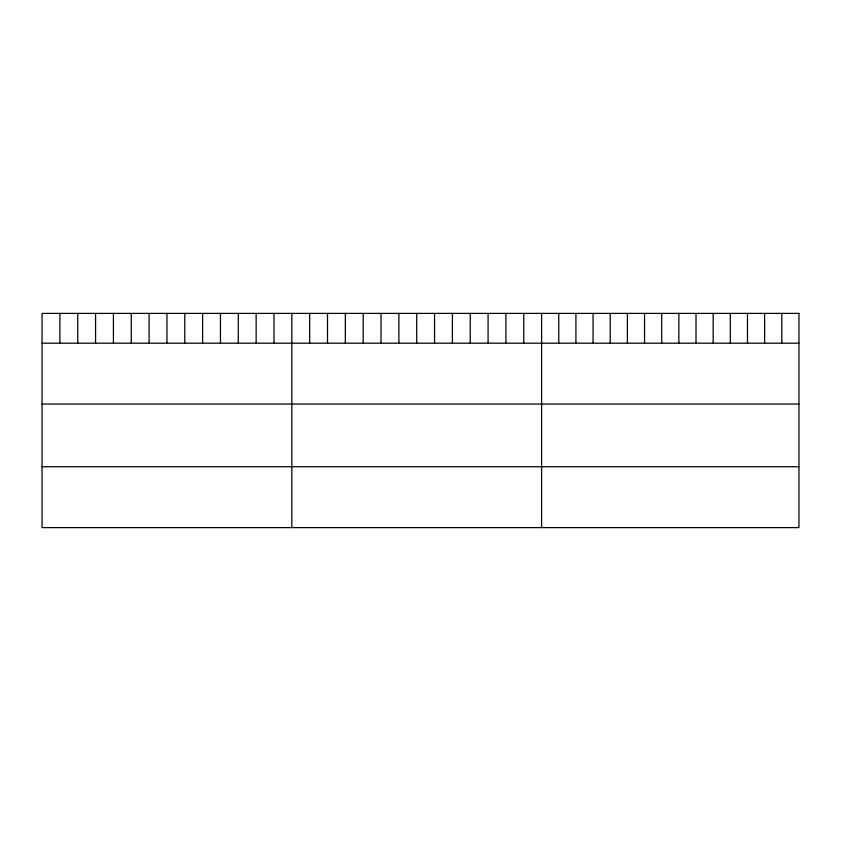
<?xml version="1.0" encoding="UTF-8"?>
<svg xmlns="http://www.w3.org/2000/svg" width="841" height="841" viewBox="0 0 841 841"><rect width="100%" height="100%" fill="white"/><g stroke="black" fill="none" stroke-linecap="round" stroke-linejoin="round"><path stroke-width="1.26" d="M42.05 343.191L798.95 343.191M42.05 404.048L798.95 404.048M42.05 466.744L798.95 466.744M781.794 313.399L781.794 343.191M764.637 313.399L764.637 343.191M747.481 313.399L747.481 343.191M730.324 313.399L730.324 343.191M713.168 313.399L713.168 343.191M696.012 313.399L696.012 343.191M678.855 313.399L678.855 343.191M661.699 313.399L661.699 343.191M644.542 313.399L644.542 343.191M627.386 313.399L627.386 343.191M610.23 313.399L610.23 343.191M593.073 313.399L593.073 343.191M575.917 313.399L575.917 343.191M558.76 313.399L558.76 343.191M541.604 313.399L541.604 527.601M523.764 313.399L523.764 343.191M505.925 313.399L505.925 343.191M488.085 313.399L488.085 343.191M470.235 313.399L470.235 343.191M452.395 313.399L452.395 343.191M434.555 313.399L434.555 343.191M416.715 313.399L416.715 343.191M398.876 313.399L398.876 343.191M381.036 313.399L381.036 343.191M363.196 313.399L363.196 343.191M345.346 313.399L345.346 343.191M327.506 313.399L327.506 343.191M309.667 313.399L309.667 343.191M291.827 313.399L291.827 527.601M273.987 313.399L273.987 343.191M256.148 313.399L256.148 343.191M238.308 313.399L238.308 343.191M220.458 313.399L220.458 343.191M202.618 313.399L202.618 343.191M184.778 313.399L184.778 343.191M166.939 313.399L166.939 343.191M149.099 313.399L149.099 343.191M131.259 313.399L131.259 343.191M113.419 313.399L113.419 343.191M95.569 313.399L95.569 343.191M77.729 313.399L77.729 343.191M59.89 313.399L59.89 343.191M798.95 313.399L42.05 313.399L42.05 527.601L798.95 527.601L798.95 313.399"/></g></svg>
